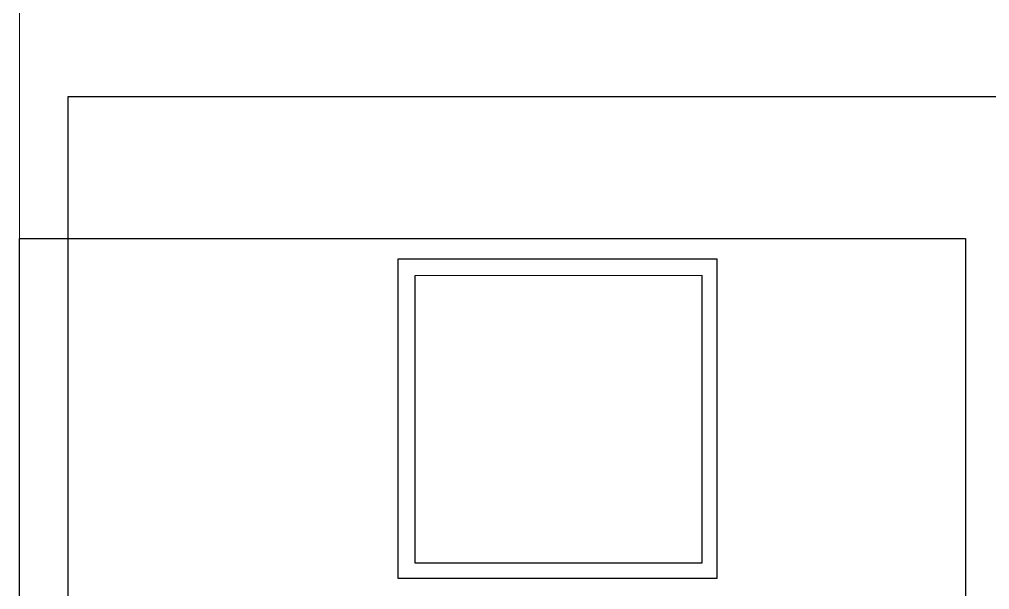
# Model space of a CAD drawing. Header units: inches. Extents: x 567429 to 582707, y 126347 to 133675.
# Drawn here: x 578315.5 to 578375.4, y 131701.9 to 131737.1 of the extents above; entities that cross this region are included whole.
import ezdxf

# ---------------------------------------------------------------- set-up
doc = ezdxf.new("R2010")
doc.units = ezdxf.units.IN
doc.header["$MEASUREMENT"] = 0
for name, color, linetype in [('BORD', 3, 'Continuous'), ('mobl', 11, 'Continuous'), ('wall kanaf', 4, 'Continuous')]:
    doc.layers.add(name, color=color, linetype=linetype)

# ---------------------------------------------------------------- blocks, each defined once
blk = doc.blocks.new('BOARD2')
at = {"layer": 'BORD', "color": 4}
for p, q in [((-163.075, 0), (163.075, 0)), ((163.075, 0), (163.075, -61.626)), ((163.075, -61.626), (-163.075, -61.626))]:
    blk.add_line(p, q, dxfattribs=at)
at = {"layer": 'BORD'}
for p, q in [((140.933, -24.652), (140.933, -45.443)), ((161.724, -24.652), (140.933, -24.652)), ((161.724, -45.443), (161.724, -24.652)), ((141.939, -25.758), (141.939, -44.47)), ((160.651, -25.758), (141.939, -25.758)), ((160.651, -44.47), (160.651, -25.758)), ((141.939, -44.47), (160.651, -44.47)), ((140.933, -45.443), (161.724, -45.443))]:
    blk.add_line(p, q, dxfattribs=at)

msp = doc.modelspace()

# ---------------------------------------------------------------- linework, layer by layer
at = {"layer": 'mobl', "color": 15}
for p, q in [((578318.486, 131732.375), (578518.486, 131732.375)), ((578318.486, 131642.375), (578318.486, 131732.375))]:
    msp.add_line(p, q, dxfattribs=at)
at = {"layer": 'wall kanaf', "color": 15, "lineweight": 20, "ltscale": 0.1}
msp.add_line((578315.486, 131797.789), (578315.486, 131345.289), dxfattribs=at)

# ---------------------------------------------------------------- block references
at = {"layer": 'BORD', "ltscale": 5, "xscale": 0.947301618010808, "yscale": 0.947301618010808, "zscale": 0.947301618010808, "rotation": 90.0091431634973}
msp.add_blockref('BOARD2', (578315.511, 131569.116), dxfattribs=at)

doc.saveas('drawing.dxf')
